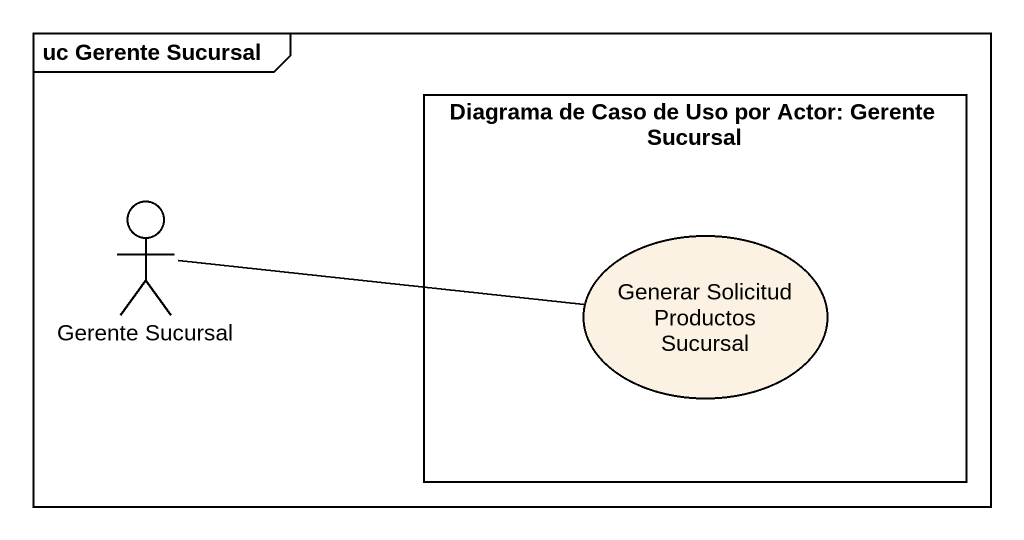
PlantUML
@startuml
mainframe uc Gerente Sucursal
rectangle "Diagrama de Caso de Uso por Actor: Gerente Sucursal" as Diagrama_de_Caso_de_Uso_por {
  usecase "Generar Solicitud Productos Sucursal" as Generar_Solicitud_Productos
}
actor "Gerente Sucursal" as Gerente_Sucursal
Gerente_Sucursal -right- Generar_Solicitud_Productos
@enduml
